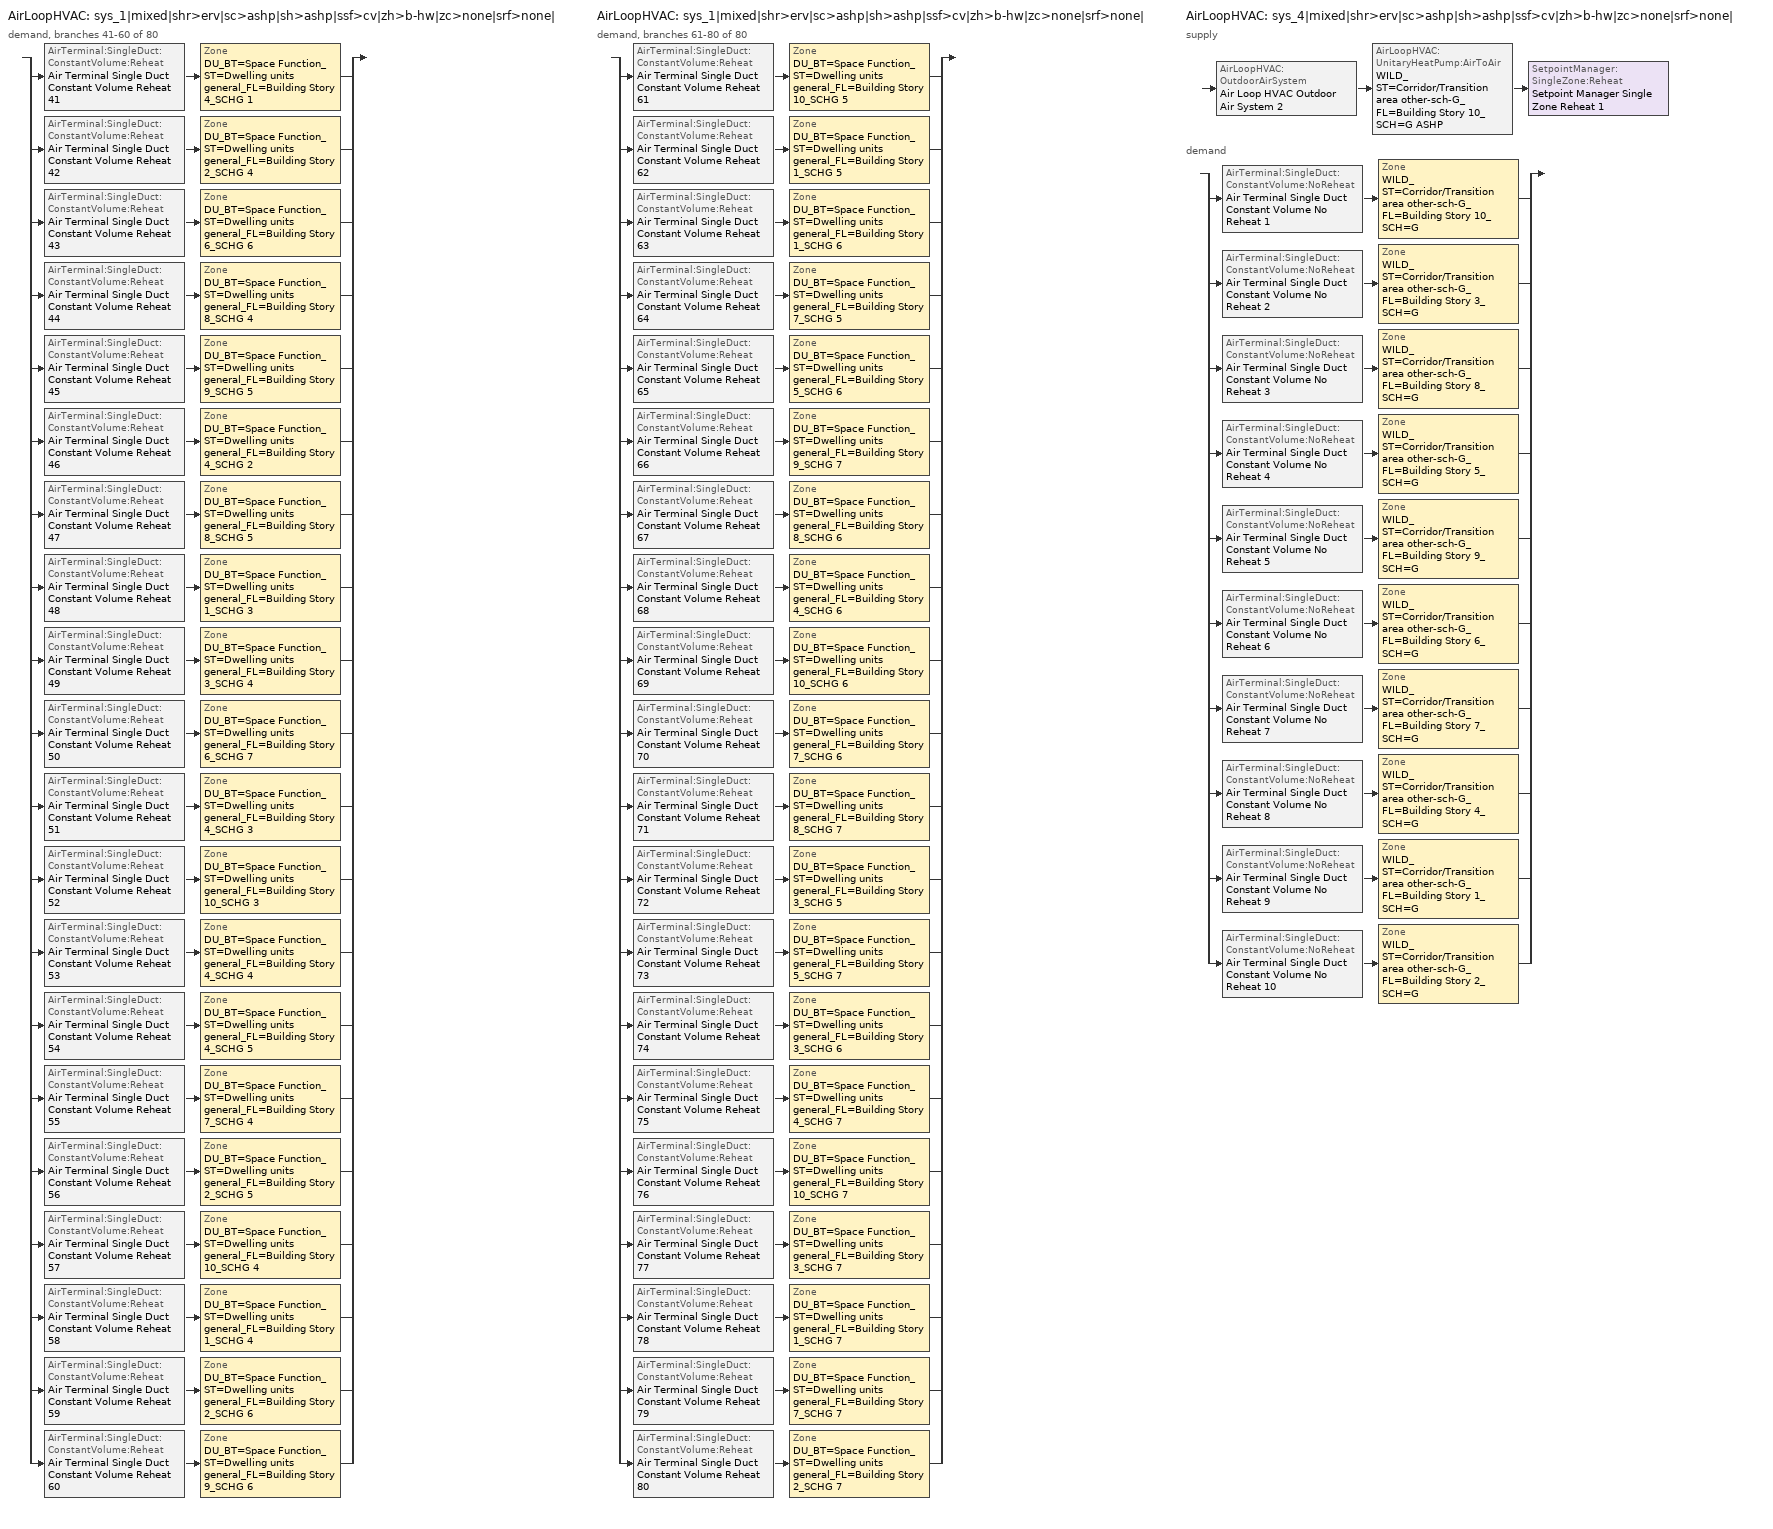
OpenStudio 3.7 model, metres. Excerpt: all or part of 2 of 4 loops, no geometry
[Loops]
AirLoopHVAC 'sys_1|mixed|shr>erv|sc>ashp|sh>ashp|ssf>cv|zh>b-hw|zc>none|srf>none|'
 demand, branches 41-60 of 80: split
  | AirTerminal:SingleDuct:ConstantVolume:Reheat 'Air Terminal Single Duct Constant Volume Reheat 41' > Zone 'DU_BT=Space Function_ST=Dwelling units general_FL=Building Story 4_SCHG 1'
  | AirTerminal:SingleDuct:ConstantVolume:Reheat 'Air Terminal Single Duct Constant Volume Reheat 42' > Zone 'DU_BT=Space Function_ST=Dwelling units general_FL=Building Story 2_SCHG 4'
  | AirTerminal:SingleDuct:ConstantVolume:Reheat 'Air Terminal Single Duct Constant Volume Reheat 43' > Zone 'DU_BT=Space Function_ST=Dwelling units general_FL=Building Story 6_SCHG 6'
  | AirTerminal:SingleDuct:ConstantVolume:Reheat 'Air Terminal Single Duct Constant Volume Reheat 44' > Zone 'DU_BT=Space Function_ST=Dwelling units general_FL=Building Story 8_SCHG 4'
  | AirTerminal:SingleDuct:ConstantVolume:Reheat 'Air Terminal Single Duct Constant Volume Reheat 45' > Zone 'DU_BT=Space Function_ST=Dwelling units general_FL=Building Story 9_SCHG 5'
  | AirTerminal:SingleDuct:ConstantVolume:Reheat 'Air Terminal Single Duct Constant Volume Reheat 46' > Zone 'DU_BT=Space Function_ST=Dwelling units general_FL=Building Story 4_SCHG 2'
  | AirTerminal:SingleDuct:ConstantVolume:Reheat 'Air Terminal Single Duct Constant Volume Reheat 47' > Zone 'DU_BT=Space Function_ST=Dwelling units general_FL=Building Story 8_SCHG 5'
  | AirTerminal:SingleDuct:ConstantVolume:Reheat 'Air Terminal Single Duct Constant Volume Reheat 48' > Zone 'DU_BT=Space Function_ST=Dwelling units general_FL=Building Story 1_SCHG 3'
  | AirTerminal:SingleDuct:ConstantVolume:Reheat 'Air Terminal Single Duct Constant Volume Reheat 49' > Zone 'DU_BT=Space Function_ST=Dwelling units general_FL=Building Story 3_SCHG 4'
  | AirTerminal:SingleDuct:ConstantVolume:Reheat 'Air Terminal Single Duct Constant Volume Reheat 50' > Zone 'DU_BT=Space Function_ST=Dwelling units general_FL=Building Story 6_SCHG 7'
  | AirTerminal:SingleDuct:ConstantVolume:Reheat 'Air Terminal Single Duct Constant Volume Reheat 51' > Zone 'DU_BT=Space Function_ST=Dwelling units general_FL=Building Story 4_SCHG 3'
  | AirTerminal:SingleDuct:ConstantVolume:Reheat 'Air Terminal Single Duct Constant Volume Reheat 52' > Zone 'DU_BT=Space Function_ST=Dwelling units general_FL=Building Story 10_SCHG 3'
  | AirTerminal:SingleDuct:ConstantVolume:Reheat 'Air Terminal Single Duct Constant Volume Reheat 53' > Zone 'DU_BT=Space Function_ST=Dwelling units general_FL=Building Story 4_SCHG 4'
  | AirTerminal:SingleDuct:ConstantVolume:Reheat 'Air Terminal Single Duct Constant Volume Reheat 54' > Zone 'DU_BT=Space Function_ST=Dwelling units general_FL=Building Story 4_SCHG 5'
  | AirTerminal:SingleDuct:ConstantVolume:Reheat 'Air Terminal Single Duct Constant Volume Reheat 55' > Zone 'DU_BT=Space Function_ST=Dwelling units general_FL=Building Story 7_SCHG 4'
  | AirTerminal:SingleDuct:ConstantVolume:Reheat 'Air Terminal Single Duct Constant Volume Reheat 56' > Zone 'DU_BT=Space Function_ST=Dwelling units general_FL=Building Story 2_SCHG 5'
  | AirTerminal:SingleDuct:ConstantVolume:Reheat 'Air Terminal Single Duct Constant Volume Reheat 57' > Zone 'DU_BT=Space Function_ST=Dwelling units general_FL=Building Story 10_SCHG 4'
  | AirTerminal:SingleDuct:ConstantVolume:Reheat 'Air Terminal Single Duct Constant Volume Reheat 58' > Zone 'DU_BT=Space Function_ST=Dwelling units general_FL=Building Story 1_SCHG 4'
  | AirTerminal:SingleDuct:ConstantVolume:Reheat 'Air Terminal Single Duct Constant Volume Reheat 59' > Zone 'DU_BT=Space Function_ST=Dwelling units general_FL=Building Story 2_SCHG 6'
  | AirTerminal:SingleDuct:ConstantVolume:Reheat 'Air Terminal Single Duct Constant Volume Reheat 60' > Zone 'DU_BT=Space Function_ST=Dwelling units general_FL=Building Story 9_SCHG 6'
AirLoopHVAC 'sys_1|mixed|shr>erv|sc>ashp|sh>ashp|ssf>cv|zh>b-hw|zc>none|srf>none|'
 demand, branches 61-80 of 80: split
  | AirTerminal:SingleDuct:ConstantVolume:Reheat 'Air Terminal Single Duct Constant Volume Reheat 61' > Zone 'DU_BT=Space Function_ST=Dwelling units general_FL=Building Story 10_SCHG 5'
  | AirTerminal:SingleDuct:ConstantVolume:Reheat 'Air Terminal Single Duct Constant Volume Reheat 62' > Zone 'DU_BT=Space Function_ST=Dwelling units general_FL=Building Story 1_SCHG 5'
  | AirTerminal:SingleDuct:ConstantVolume:Reheat 'Air Terminal Single Duct Constant Volume Reheat 63' > Zone 'DU_BT=Space Function_ST=Dwelling units general_FL=Building Story 1_SCHG 6'
  | AirTerminal:SingleDuct:ConstantVolume:Reheat 'Air Terminal Single Duct Constant Volume Reheat 64' > Zone 'DU_BT=Space Function_ST=Dwelling units general_FL=Building Story 7_SCHG 5'
  | AirTerminal:SingleDuct:ConstantVolume:Reheat 'Air Terminal Single Duct Constant Volume Reheat 65' > Zone 'DU_BT=Space Function_ST=Dwelling units general_FL=Building Story 5_SCHG 6'
  | AirTerminal:SingleDuct:ConstantVolume:Reheat 'Air Terminal Single Duct Constant Volume Reheat 66' > Zone 'DU_BT=Space Function_ST=Dwelling units general_FL=Building Story 9_SCHG 7'
  | AirTerminal:SingleDuct:ConstantVolume:Reheat 'Air Terminal Single Duct Constant Volume Reheat 67' > Zone 'DU_BT=Space Function_ST=Dwelling units general_FL=Building Story 8_SCHG 6'
  | AirTerminal:SingleDuct:ConstantVolume:Reheat 'Air Terminal Single Duct Constant Volume Reheat 68' > Zone 'DU_BT=Space Function_ST=Dwelling units general_FL=Building Story 4_SCHG 6'
  | AirTerminal:SingleDuct:ConstantVolume:Reheat 'Air Terminal Single Duct Constant Volume Reheat 69' > Zone 'DU_BT=Space Function_ST=Dwelling units general_FL=Building Story 10_SCHG 6'
  | AirTerminal:SingleDuct:ConstantVolume:Reheat 'Air Terminal Single Duct Constant Volume Reheat 70' > Zone 'DU_BT=Space Function_ST=Dwelling units general_FL=Building Story 7_SCHG 6'
  | AirTerminal:SingleDuct:ConstantVolume:Reheat 'Air Terminal Single Duct Constant Volume Reheat 71' > Zone 'DU_BT=Space Function_ST=Dwelling units general_FL=Building Story 8_SCHG 7'
  | AirTerminal:SingleDuct:ConstantVolume:Reheat 'Air Terminal Single Duct Constant Volume Reheat 72' > Zone 'DU_BT=Space Function_ST=Dwelling units general_FL=Building Story 3_SCHG 5'
  | AirTerminal:SingleDuct:ConstantVolume:Reheat 'Air Terminal Single Duct Constant Volume Reheat 73' > Zone 'DU_BT=Space Function_ST=Dwelling units general_FL=Building Story 5_SCHG 7'
  | AirTerminal:SingleDuct:ConstantVolume:Reheat 'Air Terminal Single Duct Constant Volume Reheat 74' > Zone 'DU_BT=Space Function_ST=Dwelling units general_FL=Building Story 3_SCHG 6'
  | AirTerminal:SingleDuct:ConstantVolume:Reheat 'Air Terminal Single Duct Constant Volume Reheat 75' > Zone 'DU_BT=Space Function_ST=Dwelling units general_FL=Building Story 4_SCHG 7'
  | AirTerminal:SingleDuct:ConstantVolume:Reheat 'Air Terminal Single Duct Constant Volume Reheat 76' > Zone 'DU_BT=Space Function_ST=Dwelling units general_FL=Building Story 10_SCHG 7'
  | AirTerminal:SingleDuct:ConstantVolume:Reheat 'Air Terminal Single Duct Constant Volume Reheat 77' > Zone 'DU_BT=Space Function_ST=Dwelling units general_FL=Building Story 3_SCHG 7'
  | AirTerminal:SingleDuct:ConstantVolume:Reheat 'Air Terminal Single Duct Constant Volume Reheat 78' > Zone 'DU_BT=Space Function_ST=Dwelling units general_FL=Building Story 1_SCHG 7'
  | AirTerminal:SingleDuct:ConstantVolume:Reheat 'Air Terminal Single Duct Constant Volume Reheat 79' > Zone 'DU_BT=Space Function_ST=Dwelling units general_FL=Building Story 7_SCHG 7'
  | AirTerminal:SingleDuct:ConstantVolume:Reheat 'Air Terminal Single Duct Constant Volume Reheat 80' > Zone 'DU_BT=Space Function_ST=Dwelling units general_FL=Building Story 2_SCHG 7'
AirLoopHVAC 'sys_4|mixed|shr>erv|sc>ashp|sh>ashp|ssf>cv|zh>b-hw|zc>none|srf>none|'
 supply: AirLoopHVAC:OutdoorAirSystem 'Air Loop HVAC Outdoor Air System 2' > AirLoopHVAC:UnitaryHeatPump:AirToAir 'WILD_ST=Corridor/Transition area other-sch-G_FL=Building Story 10_SCH=G ASHP' > SetpointManager:SingleZone:Reheat 'Setpoint Manager Single Zone Reheat 1'
 demand: split
  | AirTerminal:SingleDuct:ConstantVolume:NoReheat 'Air Terminal Single Duct Constant Volume No Reheat 1' > Zone 'WILD_ST=Corridor/Transition area other-sch-G_FL=Building Story 10_SCH=G'
  | AirTerminal:SingleDuct:ConstantVolume:NoReheat 'Air Terminal Single Duct Constant Volume No Reheat 2' > Zone 'WILD_ST=Corridor/Transition area other-sch-G_FL=Building Story 3_SCH=G'
  | AirTerminal:SingleDuct:ConstantVolume:NoReheat 'Air Terminal Single Duct Constant Volume No Reheat 3' > Zone 'WILD_ST=Corridor/Transition area other-sch-G_FL=Building Story 8_SCH=G'
  | AirTerminal:SingleDuct:ConstantVolume:NoReheat 'Air Terminal Single Duct Constant Volume No Reheat 4' > Zone 'WILD_ST=Corridor/Transition area other-sch-G_FL=Building Story 5_SCH=G'
  | AirTerminal:SingleDuct:ConstantVolume:NoReheat 'Air Terminal Single Duct Constant Volume No Reheat 5' > Zone 'WILD_ST=Corridor/Transition area other-sch-G_FL=Building Story 9_SCH=G'
  | AirTerminal:SingleDuct:ConstantVolume:NoReheat 'Air Terminal Single Duct Constant Volume No Reheat 6' > Zone 'WILD_ST=Corridor/Transition area other-sch-G_FL=Building Story 6_SCH=G'
  | AirTerminal:SingleDuct:ConstantVolume:NoReheat 'Air Terminal Single Duct Constant Volume No Reheat 7' > Zone 'WILD_ST=Corridor/Transition area other-sch-G_FL=Building Story 7_SCH=G'
  | AirTerminal:SingleDuct:ConstantVolume:NoReheat 'Air Terminal Single Duct Constant Volume No Reheat 8' > Zone 'WILD_ST=Corridor/Transition area other-sch-G_FL=Building Story 4_SCH=G'
  | AirTerminal:SingleDuct:ConstantVolume:NoReheat 'Air Terminal Single Duct Constant Volume No Reheat 9' > Zone 'WILD_ST=Corridor/Transition area other-sch-G_FL=Building Story 1_SCH=G'
  | AirTerminal:SingleDuct:ConstantVolume:NoReheat 'Air Terminal Single Duct Constant Volume No Reheat 10' > Zone 'WILD_ST=Corridor/Transition area other-sch-G_FL=Building Story 2_SCH=G'
[Sizing:Zone] Zone Cooling Design Supply Air Temperature Input Method=TemperatureDifference; Zone Cooling Design Supply Air Temperature {C}=14; Zone Cooling Design Supply Air Temperature Difference {deltaC}=11; Zone Heating Design Supply Air Temperature Input Method=TemperatureDifference; Zone Heating Design Supply Air Temperature {C}=40; Zone Heating Design Supply Air Temperature Difference {deltaC}=21; Zone Cooling Design Supply Air Humidity Ratio {kg-H2O/kg-air}=0.0085; Zone Heating Design Supply Air Humidity Ratio {kg-H2O/kg-air}=0.008; Zone Heating Sizing Factor=1.3; Zone Cooling Sizing Factor=1; Cooling Design Air Flow Method=DesignDay; Heating Design Air Flow Method=DesignDay; Account for Dedicated Outdoor Air System=No; Dedicated Outdoor Air System Control Strategy=NeutralSupplyAir; Dedicated Outdoor Air Low Setpoint Temperature for Design {C}=autosize; Dedicated Outdoor Air High Setpoint Temperature for Design {C}=autosize; Zone Load Sizing Method=Sensible Load Only No Latent Load; Zone Latent Cooling Design Supply Air Humidity Ratio Input Method=HumidityRatioDifference; Zone Cooling Design Supply Air Humidity Ratio Difference {kgWater/kgDryAir}=0.005; Zone Latent Heating Design Supply Air Humidity Ratio Input Method=HumidityRatioDifference; Zone Humidification Design Supply Air Humidity Ratio Difference {kgWater/kgDryAir}=0.005
DU_BT=Space Function_ST=Dwelling units general_FL=Building Story 4_SCHG 1; DU_BT=Space Function_ST=Dwelling units general_FL=Building Story 2_SCHG 4; DU_BT=Space Function_ST=Dwelling units general_FL=Building Story 6_SCHG 6; DU_BT=Space Function_ST=Dwelling units general_FL=Building Story 8_SCHG 4; DU_BT=Space Function_ST=Dwelling units general_FL=Building Story 9_SCHG 5; DU_BT=Space Function_ST=Dwelling units general_FL=Building Story 4_SCHG 2; DU_BT=Space Function_ST=Dwelling units general_FL=Building Story 8_SCHG 5; DU_BT=Space Function_ST=Dwelling units general_FL=Building Story 1_SCHG 3; DU_BT=Space Function_ST=Dwelling units general_FL=Building Story 3_SCHG 4; DU_BT=Space Function_ST=Dwelling units general_FL=Building Story 6_SCHG 7; DU_BT=Space Function_ST=Dwelling units general_FL=Building Story 4_SCHG 3; DU_BT=Space Function_ST=Dwelling units general_FL=Building Story 10_SCHG 3; DU_BT=Space Function_ST=Dwelling units general_FL=Building Story 4_SCHG 4; DU_BT=Space Function_ST=Dwelling units general_FL=Building Story 4_SCHG 5; DU_BT=Space Function_ST=Dwelling units general_FL=Building Story 7_SCHG 4; DU_BT=Space Function_ST=Dwelling units general_FL=Building Story 2_SCHG 5; DU_BT=Space Function_ST=Dwelling units general_FL=Building Story 10_SCHG 4; DU_BT=Space Function_ST=Dwelling units general_FL=Building Story 1_SCHG 4; DU_BT=Space Function_ST=Dwelling units general_FL=Building Story 2_SCHG 6; DU_BT=Space Function_ST=Dwelling units general_FL=Building Story 9_SCHG 6; DU_BT=Space Function_ST=Dwelling units general_FL=Building Story 10_SCHG 5; DU_BT=Space Function_ST=Dwelling units general_FL=Building Story 1_SCHG 5; DU_BT=Space Function_ST=Dwelling units general_FL=Building Story 1_SCHG 6; DU_BT=Space Function_ST=Dwelling units general_FL=Building Story 7_SCHG 5; DU_BT=Space Function_ST=Dwelling units general_FL=Building Story 5_SCHG 6; DU_BT=Space Function_ST=Dwelling units general_FL=Building Story 9_SCHG 7; DU_BT=Space Function_ST=Dwelling units general_FL=Building Story 8_SCHG 6; DU_BT=Space Function_ST=Dwelling units general_FL=Building Story 4_SCHG 6; DU_BT=Space Function_ST=Dwelling units general_FL=Building Story 10_SCHG 6; DU_BT=Space Function_ST=Dwelling units general_FL=Building Story 7_SCHG 6; DU_BT=Space Function_ST=Dwelling units general_FL=Building Story 8_SCHG 7; DU_BT=Space Function_ST=Dwelling units general_FL=Building Story 3_SCHG 5; DU_BT=Space Function_ST=Dwelling units general_FL=Building Story 5_SCHG 7; DU_BT=Space Function_ST=Dwelling units general_FL=Building Story 3_SCHG 6; DU_BT=Space Function_ST=Dwelling units general_FL=Building Story 4_SCHG 7; DU_BT=Space Function_ST=Dwelling units general_FL=Building Story 10_SCHG 7; DU_BT=Space Function_ST=Dwelling units general_FL=Building Story 3_SCHG 7; DU_BT=Space Function_ST=Dwelling units general_FL=Building Story 1_SCHG 7; DU_BT=Space Function_ST=Dwelling units general_FL=Building Story 7_SCHG 7; DU_BT=Space Function_ST=Dwelling units general_FL=Building Story 2_SCHG 7; WILD_ST=Corridor/Transition area other-sch-G_FL=Building Story 10_SCH=G; WILD_ST=Corridor/Transition area other-sch-G_FL=Building Story 3_SCH=G; WILD_ST=Corridor/Transition area other-sch-G_FL=Building Story 8_SCH=G; WILD_ST=Corridor/Transition area other-sch-G_FL=Building Story 5_SCH=G; WILD_ST=Corridor/Transition area other-sch-G_FL=Building Story 9_SCH=G; WILD_ST=Corridor/Transition area other-sch-G_FL=Building Story 6_SCH=G; WILD_ST=Corridor/Transition area other-sch-G_FL=Building Story 7_SCH=G; WILD_ST=Corridor/Transition area other-sch-G_FL=Building Story 4_SCH=G; WILD_ST=Corridor/Transition area other-sch-G_FL=Building Story 1_SCH=G; WILD_ST=Corridor/Transition area other-sch-G_FL=Building Story 2_SCH=G
[Zone equipment]
DU_BT=Space Function_ST=Dwelling units general_FL=Building Story 4_SCHG 1: Zone HVAC Baseboard Convective Water 41, Air Terminal Single Duct Constant Volume Reheat 41
DU_BT=Space Function_ST=Dwelling units general_FL=Building Story 2_SCHG 4: Zone HVAC Baseboard Convective Water 42, Air Terminal Single Duct Constant Volume Reheat 42
DU_BT=Space Function_ST=Dwelling units general_FL=Building Story 6_SCHG 6: Zone HVAC Baseboard Convective Water 43, Air Terminal Single Duct Constant Volume Reheat 43
DU_BT=Space Function_ST=Dwelling units general_FL=Building Story 8_SCHG 4: Zone HVAC Baseboard Convective Water 44, Air Terminal Single Duct Constant Volume Reheat 44
DU_BT=Space Function_ST=Dwelling units general_FL=Building Story 9_SCHG 5: Zone HVAC Baseboard Convective Water 45, Air Terminal Single Duct Constant Volume Reheat 45
DU_BT=Space Function_ST=Dwelling units general_FL=Building Story 4_SCHG 2: Zone HVAC Baseboard Convective Water 46, Air Terminal Single Duct Constant Volume Reheat 46
DU_BT=Space Function_ST=Dwelling units general_FL=Building Story 8_SCHG 5: Zone HVAC Baseboard Convective Water 47, Air Terminal Single Duct Constant Volume Reheat 47
DU_BT=Space Function_ST=Dwelling units general_FL=Building Story 1_SCHG 3: Zone HVAC Baseboard Convective Water 48, Air Terminal Single Duct Constant Volume Reheat 48
DU_BT=Space Function_ST=Dwelling units general_FL=Building Story 3_SCHG 4: Zone HVAC Baseboard Convective Water 49, Air Terminal Single Duct Constant Volume Reheat 49
DU_BT=Space Function_ST=Dwelling units general_FL=Building Story 6_SCHG 7: Zone HVAC Baseboard Convective Water 50, Air Terminal Single Duct Constant Volume Reheat 50
DU_BT=Space Function_ST=Dwelling units general_FL=Building Story 4_SCHG 3: Zone HVAC Baseboard Convective Water 51, Air Terminal Single Duct Constant Volume Reheat 51
DU_BT=Space Function_ST=Dwelling units general_FL=Building Story 10_SCHG 3: Zone HVAC Baseboard Convective Water 52, Air Terminal Single Duct Constant Volume Reheat 52
DU_BT=Space Function_ST=Dwelling units general_FL=Building Story 4_SCHG 4: Zone HVAC Baseboard Convective Water 53, Air Terminal Single Duct Constant Volume Reheat 53
DU_BT=Space Function_ST=Dwelling units general_FL=Building Story 4_SCHG 5: Zone HVAC Baseboard Convective Water 54, Air Terminal Single Duct Constant Volume Reheat 54
DU_BT=Space Function_ST=Dwelling units general_FL=Building Story 7_SCHG 4: Zone HVAC Baseboard Convective Water 55, Air Terminal Single Duct Constant Volume Reheat 55
DU_BT=Space Function_ST=Dwelling units general_FL=Building Story 2_SCHG 5: Zone HVAC Baseboard Convective Water 56, Air Terminal Single Duct Constant Volume Reheat 56
DU_BT=Space Function_ST=Dwelling units general_FL=Building Story 10_SCHG 4: Zone HVAC Baseboard Convective Water 57, Air Terminal Single Duct Constant Volume Reheat 57
DU_BT=Space Function_ST=Dwelling units general_FL=Building Story 1_SCHG 4: Zone HVAC Baseboard Convective Water 58, Air Terminal Single Duct Constant Volume Reheat 58
DU_BT=Space Function_ST=Dwelling units general_FL=Building Story 2_SCHG 6: Zone HVAC Baseboard Convective Water 59, Air Terminal Single Duct Constant Volume Reheat 59
DU_BT=Space Function_ST=Dwelling units general_FL=Building Story 9_SCHG 6: Zone HVAC Baseboard Convective Water 60, Air Terminal Single Duct Constant Volume Reheat 60
DU_BT=Space Function_ST=Dwelling units general_FL=Building Story 10_SCHG 5: Zone HVAC Baseboard Convective Water 61, Air Terminal Single Duct Constant Volume Reheat 61
DU_BT=Space Function_ST=Dwelling units general_FL=Building Story 1_SCHG 5: Zone HVAC Baseboard Convective Water 62, Air Terminal Single Duct Constant Volume Reheat 62
DU_BT=Space Function_ST=Dwelling units general_FL=Building Story 1_SCHG 6: Zone HVAC Baseboard Convective Water 63, Air Terminal Single Duct Constant Volume Reheat 63
DU_BT=Space Function_ST=Dwelling units general_FL=Building Story 7_SCHG 5: Zone HVAC Baseboard Convective Water 64, Air Terminal Single Duct Constant Volume Reheat 64
DU_BT=Space Function_ST=Dwelling units general_FL=Building Story 5_SCHG 6: Zone HVAC Baseboard Convective Water 65, Air Terminal Single Duct Constant Volume Reheat 65
DU_BT=Space Function_ST=Dwelling units general_FL=Building Story 9_SCHG 7: Zone HVAC Baseboard Convective Water 66, Air Terminal Single Duct Constant Volume Reheat 66
DU_BT=Space Function_ST=Dwelling units general_FL=Building Story 8_SCHG 6: Zone HVAC Baseboard Convective Water 67, Air Terminal Single Duct Constant Volume Reheat 67
DU_BT=Space Function_ST=Dwelling units general_FL=Building Story 4_SCHG 6: Zone HVAC Baseboard Convective Water 68, Air Terminal Single Duct Constant Volume Reheat 68
DU_BT=Space Function_ST=Dwelling units general_FL=Building Story 10_SCHG 6: Zone HVAC Baseboard Convective Water 69, Air Terminal Single Duct Constant Volume Reheat 69
DU_BT=Space Function_ST=Dwelling units general_FL=Building Story 7_SCHG 6: Zone HVAC Baseboard Convective Water 70, Air Terminal Single Duct Constant Volume Reheat 70
DU_BT=Space Function_ST=Dwelling units general_FL=Building Story 8_SCHG 7: Zone HVAC Baseboard Convective Water 71, Air Terminal Single Duct Constant Volume Reheat 71
DU_BT=Space Function_ST=Dwelling units general_FL=Building Story 3_SCHG 5: Zone HVAC Baseboard Convective Water 72, Air Terminal Single Duct Constant Volume Reheat 72
DU_BT=Space Function_ST=Dwelling units general_FL=Building Story 5_SCHG 7: Zone HVAC Baseboard Convective Water 73, Air Terminal Single Duct Constant Volume Reheat 73
DU_BT=Space Function_ST=Dwelling units general_FL=Building Story 3_SCHG 6: Zone HVAC Baseboard Convective Water 74, Air Terminal Single Duct Constant Volume Reheat 74
DU_BT=Space Function_ST=Dwelling units general_FL=Building Story 4_SCHG 7: Zone HVAC Baseboard Convective Water 75, Air Terminal Single Duct Constant Volume Reheat 75
DU_BT=Space Function_ST=Dwelling units general_FL=Building Story 10_SCHG 7: Zone HVAC Baseboard Convective Water 76, Air Terminal Single Duct Constant Volume Reheat 76
DU_BT=Space Function_ST=Dwelling units general_FL=Building Story 3_SCHG 7: Zone HVAC Baseboard Convective Water 77, Air Terminal Single Duct Constant Volume Reheat 77
DU_BT=Space Function_ST=Dwelling units general_FL=Building Story 1_SCHG 7: Zone HVAC Baseboard Convective Water 78, Air Terminal Single Duct Constant Volume Reheat 78
DU_BT=Space Function_ST=Dwelling units general_FL=Building Story 7_SCHG 7: Zone HVAC Baseboard Convective Water 79, Air Terminal Single Duct Constant Volume Reheat 79
DU_BT=Space Function_ST=Dwelling units general_FL=Building Story 2_SCHG 7: Zone HVAC Baseboard Convective Water 80, Air Terminal Single Duct Constant Volume Reheat 80
WILD_ST=Corridor/Transition area other-sch-G_FL=Building Story 10_SCH=G: Zone HVAC Baseboard Convective Water 81, Air Terminal Single Duct Constant Volume No Reheat 1
WILD_ST=Corridor/Transition area other-sch-G_FL=Building Story 3_SCH=G: Zone HVAC Baseboard Convective Water 82, Air Terminal Single Duct Constant Volume No Reheat 2
WILD_ST=Corridor/Transition area other-sch-G_FL=Building Story 8_SCH=G: Zone HVAC Baseboard Convective Water 83, Air Terminal Single Duct Constant Volume No Reheat 3
WILD_ST=Corridor/Transition area other-sch-G_FL=Building Story 5_SCH=G: Zone HVAC Baseboard Convective Water 84, Air Terminal Single Duct Constant Volume No Reheat 4
WILD_ST=Corridor/Transition area other-sch-G_FL=Building Story 9_SCH=G: Zone HVAC Baseboard Convective Water 85, Air Terminal Single Duct Constant Volume No Reheat 5
WILD_ST=Corridor/Transition area other-sch-G_FL=Building Story 6_SCH=G: Zone HVAC Baseboard Convective Water 86, Air Terminal Single Duct Constant Volume No Reheat 6
WILD_ST=Corridor/Transition area other-sch-G_FL=Building Story 7_SCH=G: Zone HVAC Baseboard Convective Water 87, Air Terminal Single Duct Constant Volume No Reheat 7
WILD_ST=Corridor/Transition area other-sch-G_FL=Building Story 4_SCH=G: Zone HVAC Baseboard Convective Water 88, Air Terminal Single Duct Constant Volume No Reheat 8
WILD_ST=Corridor/Transition area other-sch-G_FL=Building Story 1_SCH=G: Zone HVAC Baseboard Convective Water 89, Air Terminal Single Duct Constant Volume No Reheat 9
WILD_ST=Corridor/Transition area other-sch-G_FL=Building Story 2_SCH=G: Zone HVAC Baseboard Convective Water 90, Air Terminal Single Duct Constant Volume No Reheat 10
[AirLoopHVAC]
sys_4|mixed|shr>erv|sc>ashp|sh>ashp|ssf>cv|zh>b-hw|zc>none|srf>none|: Availability Schedule=sys_4|mixed|shr>none|sc>ashp|sh>ashp|ssf>cv|zh>b-hw|zc>none|srf>none| Occ Sch; Design Supply Air Flow Rate {m3/s}=autosize; Design Return Air Flow Fraction of Supply Air Flow=1
[Sizing:System]
sys_4|mixed|shr>erv|sc>ashp|sh>ashp|ssf>cv|zh>b-hw|zc>none|srf>none|: Type of Load to Size On=Sensible; Design Outdoor Air Flow Rate {m3/s}=Autosize; Central Heating Maximum System Air Flow Ratio=1; Preheat Design Temperature {C}=7; Preheat Design Humidity Ratio {kg-H2O/kg-Air}=0.008; Precool Design Temperature {C}=13; Precool Design Humidity Ratio {kg-H2O/kg-Air}=0.008; Central Cooling Design Supply Air Temperature {C}=13; Central Heating Design Supply Air Temperature {C}=43; Sizing Option=NonCoincident; 100% Outdoor Air in Cooling=No; 100% Outdoor Air in Heating=No; Central Cooling Design Supply Air Humidity Ratio {kg-H2O/kg-Air}=0.0085; Central Heating Design Supply Air Humidity Ratio {kg-H2O/kg-Air}=0.008; Cooling Design Air Flow Method=DesignDay; Cooling Design Air Flow Rate {m3/s}=0; Heating Design Air Flow Method=DesignDay; Heating Design Air Flow Rate {m3/s}=0; System Outdoor Air Method=ZoneSum; Zone Maximum Outdoor Air Fraction=1; Cooling Supply Air Flow Rate Per Floor Area {m3/s-m2}=0.00996765; Cooling Fraction of Autosized Cooling Supply Air Flow Rate=1; Cooling Supply Air Flow Rate Per Unit Cooling Capacity {m3/s-W}=3.94755e-05; Heating Supply Air Flow Rate Per Floor Area {m3/s-m2}=0.00996765; Heating Fraction of Autosized Heating Supply Air Flow Rate=1; Heating Fraction of Autosized Cooling Supply Air Flow Rate=1; Heating Supply Air Flow Rate Per Unit Heating Capacity {m3/s-W}=3.15882e-05; Cooling Design Capacity Method=CoolingDesignCapacity; Cooling Design Capacity {W}=autosize; Cooling Design Capacity Per Floor Area {W/m2}=234.7; Fraction of Autosized Cooling Design Capacity=1; Heating Design Capacity Method=HeatingDesignCapacity; Heating Design Capacity {W}=autosize; Heating Design Capacity Per Floor Area {W/m2}=157; Fraction of Autosized Heating Design Capacity=1; Central Cooling Capacity Control Method=OnOff; Occupant Diversity=autosize
[Coil:Heating:DX:SingleSpeed]
CoilHeatingDXSingleSpeed_ashp 1 57 Clg kBtu/hr 3.3COPH: Availability Schedule=Always On Discrete; Rated Total Heating Capacity {W}=16758.3; Rated COP {W/W}=3.53253; Rated Air Flow Rate {m3/s}=Autosize; Rated Supply Fan Power Per Volume Flow Rate 2017 {W/(m3/s)}=773.3; Rated Supply Fan Power Per Volume Flow Rate 2023 {W/(m3/s)}=934.4; Total Heating Capacity Function of Temperature Curve=DXHEAT-NECB2011-REF-CAPFT; Total Heating Capacity Function of Flow Fraction Curve=DXHEAT-NECB2011-REF-CAPFFLOW; Energy Input Ratio Function of Temperature Curve=DXHEAT-NECB2011-REF-EIRFT; Energy Input Ratio Function of Flow Fraction Curve=DXHEAT-NECB2011-REF-EIRFFLOW; Part Load Fraction Correlation Curve=DXHEAT-NECB2011-REF-PLFFPLR; Minimum Outdoor Dry-Bulb Temperature for Compressor Operation {C}=-10; Defrost Strategy=Resistive; Defrost Control=Timed; Defrost Time Period Fraction=0.166667; Resistive Defrost Heater Capacity {W}=2000
[Coil:Cooling:DX:SingleSpeed]
CoilCoolingDXSingleSpeed_ashp 1 79kBtu/hr 11.2EER: Availability Schedule=Always On Discrete; Rated Total Cooling Capacity {W}=autosize; Rated Sensible Heat Ratio=autosize; Rated COP {W/W}=3.86636; Rated Air Flow Rate {m3/s}=autosize; Rated Evaporator Fan Power Per Volume Flow Rate 2017 {W/(m3/s)}=773.3; Rated Evaporator Fan Power Per Volume Flow Rate 2023 {W/(m3/s)}=934.4; Total Cooling Capacity Function of Temperature Curve=DXCOOL-NECB2011-REF-CAPFT; Total Cooling Capacity Function of Flow Fraction Curve=DXCOOL-NECB2011-REF-CAPFFLOW; Energy Input Ratio Function of Temperature Curve=DXCOOL-NECB2011-REF-COOLEIRFT; Energy Input Ratio Function of Flow Fraction Curve=DXCOOL-NECB2011-REF-COOLEIRFFLOW; Part Load Fraction Correlation Curve=DXCOOL-NECB2011-REF-COOLPLFFPLR; Minimum Outdoor Dry-Bulb Temperature for Compressor Operation {C}=-25; Nominal Time for Condensate Removal to Begin {s}=0; Ratio of Initial Moisture Evaporation Rate and Steady State Latent Capacity=0; Maximum Cycling Rate {cycles/hr}=0; Latent Capacity Time Constant {s}=0; Condenser Type=AirCooled; Evaporative Condenser Effectiveness=0.9; Evaporative Condenser Air Flow Rate {m3/s}=autosize; Evaporative Condenser Pump Rated Power Consumption {W}=autosize; Crankcase Heater Capacity {W}=0; Maximum Outdoor Dry-Bulb Temperature for Crankcase Heater Operation {C}=10; Basin Heater Capacity {W/K}=0; Basin Heater Setpoint Temperature {C}=2
[Controller:OutdoorAir]
Controller Outdoor Air 2: Minimum Outdoor Air Flow Rate {m3/s}=autosize; Maximum Outdoor Air Flow Rate {m3/s}=Autosize; Economizer Control Type=DifferentialEnthalpy; Economizer Control Action Type=ModulateFlow; Lockout Type=NoLockout; Minimum Limit Type=FixedMinimum; Minimum Outdoor Air Schedule=sys_4|mixed|shr>none|sc>ashp|sh>ashp|ssf>cv|zh>b-hw|zc>none|srf>none| Occ Sch; Controller Mechanical Ventilation=Controller Mechanical Ventilation 2; High Humidity Control=No; Heat Recovery Bypass Control Type=BypassWhenOAFlowGreaterThanMinimum; Economizer Operation Staging=InterlockedWithMechanicalCooling
[Controller:MechanicalVentilation]
Controller Mechanical Ventilation 2: Availability Schedule=Always On Discrete; System Outdoor Air Method=ZoneSum
[AirLoopHVAC:OutdoorAirSystem]
Air Loop HVAC Outdoor Air System 2: Controller=Controller Outdoor Air 2
[Coil:Heating:Electric] Availability Schedule=Always On Discrete
Coil Heating Electric 41; Coil Heating Electric 42; Coil Heating Electric 43; Coil Heating Electric 44; Coil Heating Electric 45; Coil Heating Electric 46; Coil Heating Electric 47; Coil Heating Electric 48; Coil Heating Electric 49; Coil Heating Electric 50; Coil Heating Electric 51; Coil Heating Electric 52; Coil Heating Electric 53; Coil Heating Electric 54; Coil Heating Electric 55; Coil Heating Electric 56; Coil Heating Electric 57; Coil Heating Electric 58; Coil Heating Electric 59; Coil Heating Electric 60; Coil Heating Electric 61; Coil Heating Electric 62; Coil Heating Electric 63; Coil Heating Electric 64; Coil Heating Electric 65; Coil Heating Electric 66; Coil Heating Electric 67; Coil Heating Electric 68; Coil Heating Electric 69; Coil Heating Electric 70; Coil Heating Electric 71; Coil Heating Electric 72; Coil Heating Electric 73; Coil Heating Electric 74; Coil Heating Electric 75; Coil Heating Electric 76; Coil Heating Electric 77; Coil Heating Electric 78; Coil Heating Electric 79; Coil Heating Electric 80; Coil Heating Electric 81
[AirTerminal:SingleDuct:ConstantVolume:Reheat] Availability Schedule=Always On Discrete; Maximum Air Flow Rate {m3/s}=autosize; Maximum Hot Water or Steam Flow Rate {m3/s}=autosize; Minimum Hot Water or Steam Flow Rate {m3/s}=0; Convergence Tolerance=0.001; Maximum Reheat Air Temperature {C}=35
Name | Reheat Coil
Air Terminal Single Duct Constant Volume Reheat 41 | Coil Heating Electric 41
Air Terminal Single Duct Constant Volume Reheat 42 | Coil Heating Electric 42
Air Terminal Single Duct Constant Volume Reheat 43 | Coil Heating Electric 43
Air Terminal Single Duct Constant Volume Reheat 44 | Coil Heating Electric 44
Air Terminal Single Duct Constant Volume Reheat 45 | Coil Heating Electric 45
Air Terminal Single Duct Constant Volume Reheat 46 | Coil Heating Electric 46
Air Terminal Single Duct Constant Volume Reheat 47 | Coil Heating Electric 47
Air Terminal Single Duct Constant Volume Reheat 48 | Coil Heating Electric 48
Air Terminal Single Duct Constant Volume Reheat 49 | Coil Heating Electric 49
Air Terminal Single Duct Constant Volume Reheat 50 | Coil Heating Electric 50
Air Terminal Single Duct Constant Volume Reheat 51 | Coil Heating Electric 51
Air Terminal Single Duct Constant Volume Reheat 52 | Coil Heating Electric 52
Air Terminal Single Duct Constant Volume Reheat 53 | Coil Heating Electric 53
Air Terminal Single Duct Constant Volume Reheat 54 | Coil Heating Electric 54
Air Terminal Single Duct Constant Volume Reheat 55 | Coil Heating Electric 55
Air Terminal Single Duct Constant Volume Reheat 56 | Coil Heating Electric 56
Air Terminal Single Duct Constant Volume Reheat 57 | Coil Heating Electric 57
Air Terminal Single Duct Constant Volume Reheat 58 | Coil Heating Electric 58
Air Terminal Single Duct Constant Volume Reheat 59 | Coil Heating Electric 59
Air Terminal Single Duct Constant Volume Reheat 60 | Coil Heating Electric 60
Air Terminal Single Duct Constant Volume Reheat 61 | Coil Heating Electric 61
Air Terminal Single Duct Constant Volume Reheat 62 | Coil Heating Electric 62
Air Terminal Single Duct Constant Volume Reheat 63 | Coil Heating Electric 63
Air Terminal Single Duct Constant Volume Reheat 64 | Coil Heating Electric 64
Air Terminal Single Duct Constant Volume Reheat 65 | Coil Heating Electric 65
Air Terminal Single Duct Constant Volume Reheat 66 | Coil Heating Electric 66
Air Terminal Single Duct Constant Volume Reheat 67 | Coil Heating Electric 67
Air Terminal Single Duct Constant Volume Reheat 68 | Coil Heating Electric 68
Air Terminal Single Duct Constant Volume Reheat 69 | Coil Heating Electric 69
Air Terminal Single Duct Constant Volume Reheat 70 | Coil Heating Electric 70
Air Terminal Single Duct Constant Volume Reheat 71 | Coil Heating Electric 71
Air Terminal Single Duct Constant Volume Reheat 72 | Coil Heating Electric 72
Air Terminal Single Duct Constant Volume Reheat 73 | Coil Heating Electric 73
Air Terminal Single Duct Constant Volume Reheat 74 | Coil Heating Electric 74
Air Terminal Single Duct Constant Volume Reheat 75 | Coil Heating Electric 75
Air Terminal Single Duct Constant Volume Reheat 76 | Coil Heating Electric 76
Air Terminal Single Duct Constant Volume Reheat 77 | Coil Heating Electric 77
Air Terminal Single Duct Constant Volume Reheat 78 | Coil Heating Electric 78
Air Terminal Single Duct Constant Volume Reheat 79 | Coil Heating Electric 79
Air Terminal Single Duct Constant Volume Reheat 80 | Coil Heating Electric 80
[Fan:OnOff]
Fan On Off 1: Availability Schedule=Always On Discrete; Fan Total Efficiency=0.39975; Pressure Rise {Pa}=622.722; Maximum Flow Rate {m3/s}=autosize; Motor Efficiency=0.615; Motor In Airstream Fraction=1; Fan Power Ratio Function of Speed Ratio Curve=Fan On Off Power Curve; Fan Efficiency Ratio Function of Speed Ratio Curve=Fan On Off Efficiency Curve
[AirLoopHVAC:UnitaryHeatPump:AirToAir]
WILD_ST=Corridor/Transition area other-sch-G_FL=Building Story 10_SCH=G ASHP: Availability Schedule=Always On Discrete; Supply Air Flow Rate During Cooling Operation {m3/s}=Autosize; Supply Air Flow Rate During Heating Operation {m3/s}=Autosize; Controlling Zone or Thermostat Location=WILD_ST=Corridor/Transition area other-sch-G_FL=Building Story 10_SCH=G; Supply Air Fan=Fan On Off 1; Heating Coil=CoilHeatingDXSingleSpeed_ashp 1 57 Clg kBtu/hr 3.3COPH; Cooling Coil=CoilCoolingDXSingleSpeed_ashp 1 79kBtu/hr 11.2EER; Supplemental Heating Coil=Coil Heating Electric 81; Maximum Supply Air Temperature from Supplemental Heater {C}=Autosize; Supply Air Fan Operating Mode Schedule=sys_4|mixed|shr>none|sc>ashp|sh>ashp|ssf>cv|zh>b-hw|zc>none|srf>none| Occ Sch
[SetpointManager:SingleZone:Reheat]
Setpoint Manager Single Zone Reheat 1: Minimum Supply Air Temperature {C}=13; Maximum Supply Air Temperature {C}=43; Control Zone=WILD_ST=Corridor/Transition area other-sch-G_FL=Building Story 10_SCH=G; Setpoint Node or NodeList=sys_4|mixed|shr>erv|sc>ashp|sh>ashp|ssf>cv|zh>b-hw|zc>none|srf>none| Supply Outlet Node
[AirTerminal:SingleDuct:ConstantVolume:NoReheat] Availability Schedule=Always On Discrete; Maximum Air Flow Rate {m3/s}=AutoSize
Air Terminal Single Duct Constant Volume No Reheat 1; Air Terminal Single Duct Constant Volume No Reheat 2; Air Terminal Single Duct Constant Volume No Reheat 3; Air Terminal Single Duct Constant Volume No Reheat 4; Air Terminal Single Duct Constant Volume No Reheat 5; Air Terminal Single Duct Constant Volume No Reheat 6; Air Terminal Single Duct Constant Volume No Reheat 7; Air Terminal Single Duct Constant Volume No Reheat 8; Air Terminal Single Duct Constant Volume No Reheat 9; Air Terminal Single Duct Constant Volume No Reheat 10
[Schedule:Ruleset]
sys_4|mixed|shr>none|sc>ashp|sh>ashp|ssf>cv|zh>b-hw|zc>none|srf>none| Occ Sch: Default Day Schedule=sys_4|mixed|shr>none|sc>ashp|sh>ashp|ssf>cv|zh>b-hw|zc>none|srf>none| Occ Sch Default; Summer Design Day Schedule=sys_4|mixed|shr>none|sc>ashp|sh>ashp|ssf>cv|zh>b-hw|zc>none|srf>none| Occ Sch Summer Design Day; Winter Design Day Schedule=sys_4|mixed|shr>none|sc>ashp|sh>ashp|ssf>cv|zh>b-hw|zc>none|srf>none| Occ Sch Winter Design Day
[Schedule:Day]
sys_4|mixed|shr>none|sc>ashp|sh>ashp|ssf>cv|zh>b-hw|zc>none|srf>none| Occ Sch Default; sys_4|mixed|shr>none|sc>ashp|sh>ashp|ssf>cv|zh>b-hw|zc>none|srf>none| Occ Sch Winter Design Day; sys_4|mixed|shr>none|sc>ashp|sh>ashp|ssf>cv|zh>b-hw|zc>none|srf>none| Occ Sch Summer Design Day: 24, 0, 1
[Schedule:Constant]
Always On Discrete: Value=1
[Curve:Cubic]
Name | Coefficient1 Constant | Coefficient2 x | Coefficient3 x**2 | Coefficient4 x**3 | Minimum Value of x | Maximum Value of x
Fan On Off Efficiency Curve | 1 | 0 | 0 | 0 | 0 | 1
DXHEAT-NECB2011-REF-CAPFT | 0.729009 | 0.0319275 | 0.000136404 | -8.748e-06 | -20 | 20
DXHEAT-NECB2011-REF-CAPFFLOW | 0.84 | 0.16 | 0 | 0 | 0.5 | 1.5
DXHEAT-NECB2011-REF-EIRFT | 1.2183 | -0.03612 | 0.00142 | -2.68e-05 | -20 | 20
DXHEAT-NECB2011-REF-PLFFPLR | 0.3696 | 2.3362 | -2.9577 | 1.2596 | 0.7 | 1
DXCOOL-NECB2011-REF-COOLPLFFPLR | 0.0277 | 4.9151 | -8.184 | 4.2702 | 0.7 | 1
[Curve:Quadratic]
Name | Coefficient1 Constant | Coefficient2 x | Coefficient3 x**2 | Minimum Value of x | Maximum Value of x
DXHEAT-NECB2011-REF-EIRFFLOW | 1.3824 | -0.4336 | 0.0512 | 0 | 1
DXCOOL-NECB2011-REF-CAPFFLOW | 0.8 | 0.2 | 0 | 0.5 | 1.5
DXCOOL-NECB2011-REF-COOLEIRFFLOW | 1.1552 | -0.1808 | 0.0256 | 0.5 | 1.5
[Curve:Biquadratic] Minimum Value of x=13; Maximum Value of x=24; Minimum Value of y=24; Maximum Value of y=46
Name | Coefficient1 Constant | Coefficient2 x | Coefficient3 x**2 | Coefficient4 y | Coefficient5 y**2 | Coefficient6 x*y
DXCOOL-NECB2011-REF-CAPFT | 0.867905 | 0.0142459 | 0.00055436 | -0.0075575 | 3.3e-05 | -0.0001918
DXCOOL-NECB2011-REF-COOLEIRFT | 0.114171 | 0.0281822 | -0.0004199 | 0.0214108 | 0.000161028 | -0.000679104
[Curve:Exponent]
Fan On Off Power Curve: Coefficient1 Constant=1; Coefficient2 Constant=0; Coefficient3 Constant=0; Minimum Value of x=0; Maximum Value of x=1
